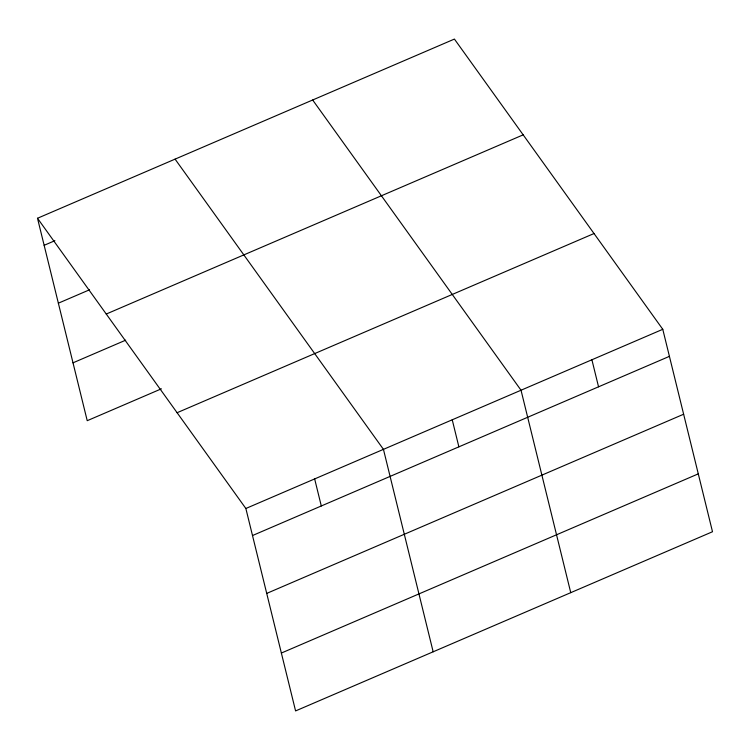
<?xml version="1.0" encoding="UTF-8"?>
<svg xmlns="http://www.w3.org/2000/svg" width="750" height="750" viewBox="0 0 750 750"><rect width="100%" height="100%" fill="white"/><g stroke="black" fill="none" stroke-linecap="round" stroke-linejoin="round"><path stroke-width="1.12" d="M37.5 218.259L454.416 39.075L662.775 329.306L712.5 531.741L295.584 710.925L245.859 508.491L37.5 218.259L87.225 420.694L161.391 388.819M44.147 245.306L54.891 240.694M58.359 303.188L89.531 289.791M106.256 314.034L523.172 134.85M73.003 362.822L125.672 340.181M177.103 412.716L594.019 233.531M245.859 508.491L662.775 329.306M252.506 535.538L669.422 356.353M266.719 593.409L683.634 414.225M281.372 653.044L698.288 473.859M312.666 100.003L521.025 390.225L570.75 592.659M175.078 159.131L383.447 449.353L433.163 651.797M591.9 359.766L598.547 386.812M452.231 419.794L458.878 446.841M314.653 478.922L321.3 505.969"/></g></svg>
